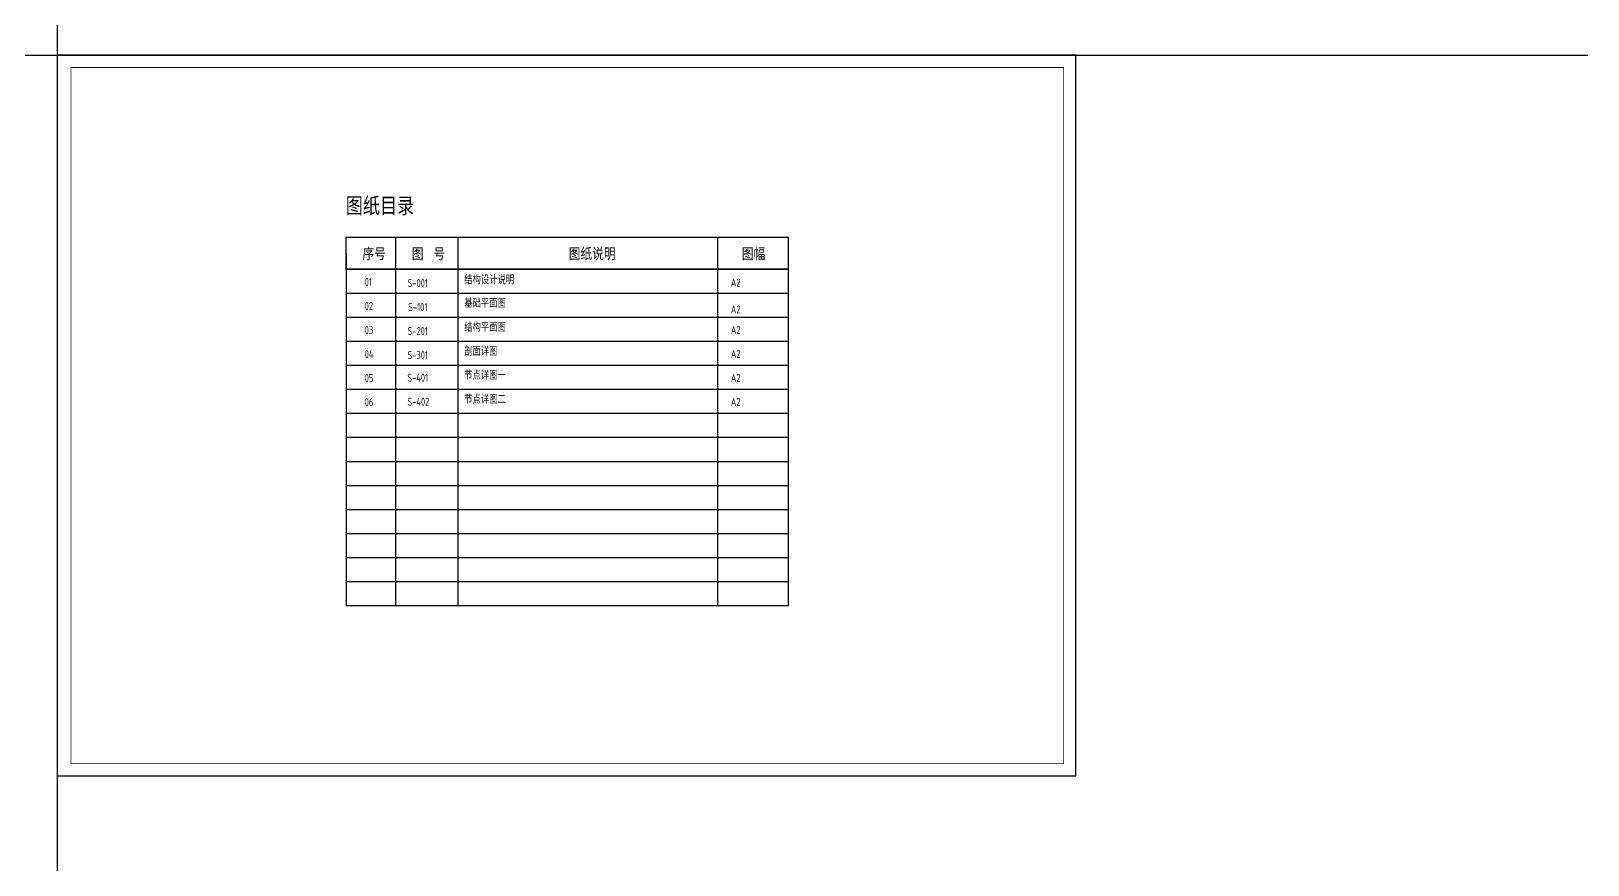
# Model space of a CAD drawing. Extents: x -40040 to 35635, y -182662 to -38118.
# Drawn here: x -9754 to 35635, y -86717 to -62418 of the extents above; entities that cross this region are included whole.
import ezdxf
from ezdxf.enums import TextEntityAlignment as Align

# ---------------------------------------------------------------- set-up
doc = ezdxf.new("R2010")
doc.units = 0
doc.header["$LTSCALE"] = 1000
doc.header["$MEASUREMENT"] = 0
for name, color, linetype in [('A-ANNO-NOTE', 4, 'Continuous'), ('A-FURN-PATT-251', 251, 'Continuous'), ('LAYER1', 1, 'Continuous'), ('PUB_TEXT', 7, 'Continuous'), ('样字', 2, 'Continuous'), ('核对', 2, 'Continuous')]:
    doc.layers.add(name, color=color, linetype=linetype)
doc.layers.add('A-ANNO-NPLT', color=250, linetype='Continuous', plot=False)
doc.styles.get("Standard").update_dxf_attribs({"font": 'tssdengs.shx', "width": 0.7, "bigfont": 'tssdchn.shx'})

# ---------------------------------------------------------------- blocks, each defined once
blk = doc.blocks.new('tukuang')
at = {"layer": 'A-ANNO-NOTE', "const_width": 12.6, "flags": 128}
blk.add_lwpolyline([(35897, -102768), (35897, -88297), (25750, -88297), (25750, -102768)], close=True, dxfattribs=at)
at = {"layer": 'A-ANNO-NPLT'}
blk.add_lwpolyline([(36074, -102970), (36074, -88120), (25573, -88120), (25573, -102970)], close=True, dxfattribs=at)

msp = doc.modelspace()

# ---------------------------------------------------------------- linework, layer by layer
for points in [[(870, -68421.9), (870, -69355.4)], [(2687, -68421.9), (2687, -69355.4)], [(10255.5, -68421.9), (10255.5, -69355.4)], [(-568.5, -69355.4), (12324.8, -69355.4)], [(870, -69355.4), (870, -71455.8)], [(10255.5, -69355.4), (10255.5, -79157.2)], [(-568.5, -70055.5), (12324.8, -70055.5)], [(-568.5, -70755.6), (12324.8, -70755.6)], [(-568.5, -71455.8), (12324.8, -71455.8)], [(870, -71455.8), (870, -79157.2)], [(-568.5, -72155.9), (12324.8, -72155.9)], [(-568.5, -72856), (12324.8, -72856)], [(-568.5, -73556.2), (12324.8, -73556.2)], [(-568.5, -74256.3), (12324.8, -74256.3)], [(-568.5, -74956.4), (12324.8, -74956.4)], [(-568.5, -75656.6), (12324.8, -75656.6)], [(-568.5, -76356.7), (12324.8, -76356.7)], [(-568.5, -77056.8), (12324.8, -77056.8)], [(-568.5, -77757), (12324.8, -77757)], [(-568.5, -78457.1), (12324.8, -78457.1)], [(-568.5, -79157.2), (12324.8, -79157.2)]]:
    msp.add_lwpolyline(points)
at = {"layer": 'A-FURN-PATT-251'}
for p, q in [((-8997.1, -38120.4), (-8997.1, -182662.1)), ((-28997.1, -63120.4), (35635.1, -63120.4))]:
    msp.add_line(p, q, dxfattribs=at)
at = {"layer": 'LAYER1', "color": 4}
msp.add_line((-568.5, -79157.2), (12324.8, -79157.2), dxfattribs=at)
for points in [[(12324.8, -69355.4), (-568.5, -69355.4), (-568.5, -68421.9), (12324.8, -68421.9)], [(12324.8, -79157.2), (12324.8, -68421.9)], [(-568.5, -68885.2), (-568.5, -79157.2)]]:
    msp.add_lwpolyline(points, dxfattribs=at)
at = {"layer": 'PUB_TEXT'}
msp.add_lwpolyline([(2687, -69355.4), (2687, -79157.2)], dxfattribs=at)

# ---------------------------------------------------------------- block references
at = {"layer": '核对', "xscale": 2.000000005205913, "yscale": 2.000000005205913, "zscale": 2.000000005205913, "rotation": 270}
msp.add_blockref('tukuang', (196943.8, -11975), dxfattribs=at)

# ---------------------------------------------------------------- texts
msp.add_text('图纸目录', height=525.24).set_placement((-580.1, -67783))
at = {"color": 2}
for s, height, p in [('序号', 360.16, (-93.8, -69094.4)), ('图', 360.2, (1343.4, -69094.4)), ('号', 360.2, (1978.9, -69094.4)), ('图幅', 360.16, (10967.1, -69094.4))]:
    msp.add_text(s, height=height, dxfattribs=at).set_placement(p)
at = {"layer": 'PUB_TEXT', "width": 0.8}
for s, p in [('01', (-27.6, -69845.5)), ('02', (-27.6, -70545.6)), ('03', (-27.6, -71245.7)), ('04', (-27.6, -71945.9)), ('05', (-27.6, -72646)), ('06', (-27.6, -73346.1))]:
    msp.add_text(s, height=233.38, dxfattribs=at).set_placement(p)
for s, p in [('S-001', (1518, -69758.9)), ('A2', (10788, -69746.5)), ('S-101', (1518, -70459)), ('A2', (10788, -70528.5)), ('S-201', (1518, -71159.1)), ('A2', (10788, -71124.4)), ('A2', (10788, -71824.6)), ('S-301', (1518, -71859.3)), ('S-401', (1518, -72518.1)), ('A2', (10788, -72524.7)), ('S-402', (1535.9, -73218.2)), ('A2', (10788, -73224.8))]:
    msp.add_text(s, height=233.38, dxfattribs=at).set_placement(p, align=Align.MIDDLE_CENTER)
for s, p in [('结构设计说明', (2873.1, -69863.2)), ('基础平面图', (2873.1, -70545.3)), ('结构平面图', (2873.1, -71245.5)), ('剖面详图', (2873.1, -71945.6)), ('节点详图一', (2873.1, -72645.7)), ('节点详图二', (2873.1, -73345.9))]:
    msp.add_text(s, height=233.38, dxfattribs=at).set_placement(p, align=Align.BOTTOM_LEFT)
at = {"layer": '样字'}
msp.add_text('图纸说明', height=360.16, dxfattribs=at).set_placement((5919.7, -69094.4))

doc.saveas('drawing.dxf')
